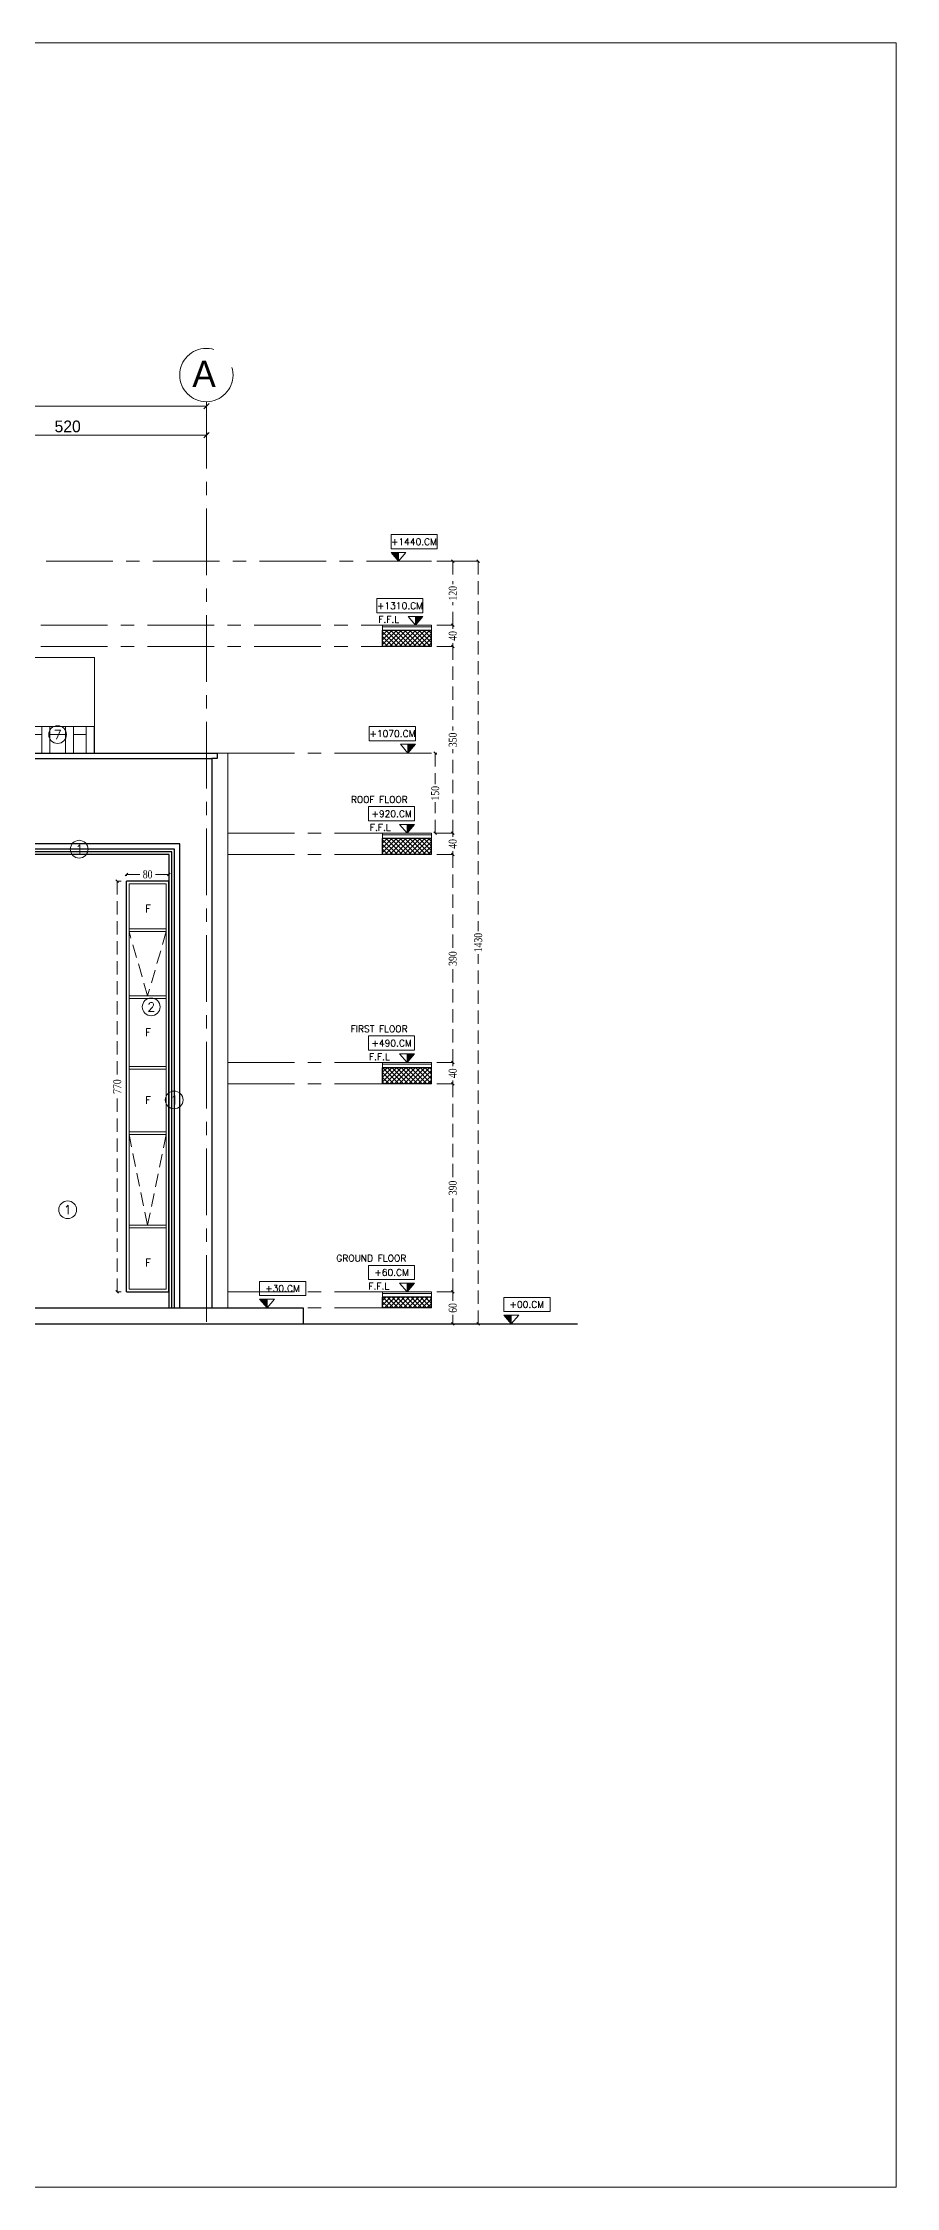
# Model space of a CAD drawing. Header units: inches. Extents: x -114 to 635, y -137 to 57.
# Drawn here: x 370.99 to 386.98, y -2.31 to 37.89 of the extents above; entities that cross this region are included whole.
import ezdxf
from ezdxf.enums import TextEntityAlignment as Align
from ezdxf.xclip import XClip

# ---------------------------------------------------------------- set-up
doc = ezdxf.new("R2010")
doc.units = ezdxf.units.IN
doc.header["$MEASUREMENT"] = 0
doc.header["$XCLIPFRAME"] = 2
doc.header["$PDMODE"] = 98
for name, pattern in [('CENTER', [2, 1.25, -0.25, 0.25, -0.25]), ('CENTERX2', [4, 2.5, -0.5, 0.5, -0.5]), ('DASHED2', [0.375, 0.25, -0.125])]:
    doc.linetypes.add(name, pattern=pattern)
doc.layers.get('0').update_dxf_attribs({"lineweight": 5})
doc.layers.get('Defpoints').update_dxf_attribs({"lineweight": 5})
for name, color, linetype, lineweight in [('A-FIN TAG', 1, 'Continuous', 9), ('A-FINISHING', 2, 'Continuous', 5), ('A-LEVEL TEXT', 3, 'Continuous', 5), ('A-text', 111, 'Continuous', 5), ('AXIS DIMENSION', 8, 'Continuous', 5), ('BORDER A2', 7, 'Continuous', 50), ('dim', 1, 'Continuous', 9), ('ELEVATION 00', 7, 'Continuous', 30), ('ELEVATION 01', 4, 'Continuous', 25), ('ELEVATION WINDOW', 5, 'Continuous', 5), ('ELEVATION05', 15, 'Continuous', 9), ('HATCH', 15, 'Continuous', 0), ('LEVEL SYMBOL', 8, 'Continuous', 5), ('LEVELS', 251, 'Continuous', 5), ('ROOMS DIMENSION', 3, 'Continuous', 5), ('WALL PROPOSED', 7, 'Continuous', 30)]:
    doc.layers.add(name, color=color, linetype=linetype, lineweight=lineweight)
doc.layers.add('AXIES', color=7, linetype='CENTER', lineweight=0, true_color=0x949596)
doc.styles.add('A0$0$002-F.FLOOR PLAN$0$xref plans$0$ATTRIBUTE', font='BKANT.TTF')
doc.styles.add('COMP', font='complex_.ttf')
doc.styles.add('MAIN', font='')
doc.styles.add('ROMANS', font='romans.shx', dxfattribs={"width": 0.7})
doc.styles.add('ST', font='times.ttf', dxfattribs={"width": 0.8})
doc.styles.add('TEXTN', font='arial.ttf', dxfattribs={"height": 0.2})
doc.styles.add('TEXTS', font='arial.ttf', dxfattribs={"width": 0.8})
doc.styles.get('MAIN').set_extended_font_data('Shonar Bangla')
doc.dimstyles.new('MFS-AXIS', dxfattribs={"dimtxt": 0.22, "dimasz": 0.1, "dimexe": 0, "dimexo": 0.15, "dimgap": 0.05, "dimtad": 1, "dimdec": 0, "dimlfac": 100, "dimzin": 0, "dimdsep": 46, "dimtxsty": 'MAIN', "dimblk": 'OBLIQUE', "dimcen": 0.09, "dimclrd": 1, "dimclre": 1, "dimclrt": 2, "dimadec": 0, "dimazin": 0, "dimtfac": 1, "dimtdec": 0, "dimtix": 1, "dimtofl": 0, "dimtmove": 2, "dimatfit": 3, "dimldrblk": 'OBLIQUE', "dimfxl": 0.05, "dimfxlon": 1, "dimtolj": 1, "dimtzin": 0, "dimlwd": -1, "dimarcsym": 1})
doc.dimstyles.new('RASH PLAN', dxfattribs={"dimtxt": 0.15, "dimasz": 0.05, "dimexe": 0, "dimexo": 0.1, "dimgap": 0.05, "dimtad": 0, "dimdec": 0, "dimlfac": 100, "dimzin": 0, "dimdsep": 46, "dimtxsty": 'ST', "dimblk": 'OBLIQUE', "dimcen": 0.09, "dimclrd": 200, "dimclre": 6, "dimclrt": 1, "dimadec": 0, "dimazin": 0, "dimtfac": 1, "dimtdec": 0, "dimtmove": 1, "dimatfit": 3, "dimldrblk": 'OBLIQUE', "dimfxl": 0, "dimtolj": 1, "dimtzin": 0, "dimlwd": -1, "dimlwe": -1, "dimarcsym": 0})

# ---------------------------------------------------------------- blocks, each defined once
blk = doc.blocks.new('_Oblique')
at = {"color": 0, "lineweight": -2}
blk.add_line((-0.5, -0.5), (0.5, 0.5), dxfattribs=at)
blk = doc.blocks.new('*D84')
at = {"layer": 'Defpoints', "color": 0, "transparency": 16777216}
for p in [(378.27, 18.774, 1890.58), (378.67, 18.774), (378.27, 18.374, 1890.818)]:
    blk.add_point(p, dxfattribs=at)
at = {"layer": 'ROOMS DIMENSION', "color": 3, "transparency": 16777216}
for p, q in [((378.37, 18.774), (378.67, 18.774)), ((378.37, 18.374), (378.67, 18.374))]:
    blk.add_line(p, q, dxfattribs=at)
at = {"layer": 'ROOMS DIMENSION', "color": 3, "linetype": 'DASHED2', "transparency": 16777216}
for p, q in [((378.67, 18.774), (378.67, 18.708)), ((378.67, 18.374), (378.67, 18.44))]:
    blk.add_line(p, q, dxfattribs=at)
at = {"layer": 'ROOMS DIMENSION', "color": 3, "transparency": 16777216, "xscale": 0.05, "yscale": 0.05, "zscale": 0.05}
for p, rotation in [((378.67, 18.774), 90), ((378.67, 18.374), 270)]:
    blk.add_blockref('_Oblique', p, dxfattribs=dict(at, rotation=rotation))
at = {"layer": 'ROOMS DIMENSION', "color": 3, "transparency": 16777216, "insert": (378.67, 18.574), "char_height": 0.15, "attachment_point": 5, "rotation": 90, "style": 'ST'}
blk.add_mtext('\\A1;40', dxfattribs=at)
blk = doc.blocks.new('*D85')
at = {"layer": 'Defpoints', "color": 0, "transparency": 16777216}
for p in [(378.27, 14.474, 4307.863), (378.67, 14.474), (378.27, 13.874)]:
    blk.add_point(p, dxfattribs=at)
at = {"layer": 'ROOMS DIMENSION', "color": 3, "transparency": 16777216}
for p, q in [((378.37, 14.474), (378.67, 14.474)), ((378.37, 13.874), (378.67, 13.874))]:
    blk.add_line(p, q, dxfattribs=at)
at = {"layer": 'ROOMS DIMENSION', "color": 3, "linetype": 'DASHED2', "transparency": 16777216}
for p, q in [((378.67, 14.474), (378.67, 14.306)), ((378.67, 13.874), (378.67, 14.042))]:
    blk.add_line(p, q, dxfattribs=at)
at = {"layer": 'ROOMS DIMENSION', "color": 3, "transparency": 16777216, "xscale": 0.05, "yscale": 0.05, "zscale": 0.05}
for p, rotation in [((378.67, 14.474), 90), ((378.67, 13.874), 270)]:
    blk.add_blockref('_Oblique', p, dxfattribs=dict(at, rotation=rotation))
at = {"layer": 'ROOMS DIMENSION', "color": 3, "transparency": 16777216, "insert": (378.67, 14.174), "char_height": 0.15, "attachment_point": 5, "rotation": 90, "style": 'ST'}
blk.add_mtext('\\A1;60', dxfattribs=at)
blk = doc.blocks.new('*D86')
at = {"layer": 'Defpoints', "color": 0, "transparency": 16777216}
for p in [(378.27, 18.374, -0.002), (378.67, 18.374), (378.27, 14.474)]:
    blk.add_point(p, dxfattribs=at)
at = {"layer": 'ROOMS DIMENSION', "color": 3, "transparency": 16777216}
for p, q in [((378.37, 18.374), (378.67, 18.374)), ((378.37, 14.474), (378.67, 14.474))]:
    blk.add_line(p, q, dxfattribs=at)
at = {"layer": 'ROOMS DIMENSION', "color": 3, "linetype": 'DASHED2', "transparency": 16777216}
for p, q in [((378.67, 18.374), (378.67, 16.6)), ((378.67, 14.474), (378.67, 16.248))]:
    blk.add_line(p, q, dxfattribs=at)
at = {"layer": 'ROOMS DIMENSION', "color": 3, "transparency": 16777216, "xscale": 0.05, "yscale": 0.05, "zscale": 0.05}
for p, rotation in [((378.67, 18.374), 90), ((378.67, 14.474), 270)]:
    blk.add_blockref('_Oblique', p, dxfattribs=dict(at, rotation=rotation))
at = {"layer": 'ROOMS DIMENSION', "color": 3, "transparency": 16777216, "insert": (378.67, 16.424), "char_height": 0.15, "attachment_point": 5, "rotation": 90, "style": 'ST'}
blk.add_mtext('\\A1;390', dxfattribs=at)
blk = doc.blocks.new('*D87')
at = {"layer": 'Defpoints', "color": 0, "transparency": 16777216}
for p in [(378.27, 22.674, 0.475), (378.67, 22.674), (378.27, 18.774)]:
    blk.add_point(p, dxfattribs=at)
at = {"layer": 'ROOMS DIMENSION', "color": 3, "transparency": 16777216}
for p, q in [((378.37, 22.674), (378.67, 22.674)), ((378.37, 18.774), (378.67, 18.774))]:
    blk.add_line(p, q, dxfattribs=at)
at = {"layer": 'ROOMS DIMENSION', "color": 3, "linetype": 'DASHED2', "transparency": 16777216}
for p, q in [((378.67, 22.674), (378.67, 20.9)), ((378.67, 18.774), (378.67, 20.548))]:
    blk.add_line(p, q, dxfattribs=at)
at = {"layer": 'ROOMS DIMENSION', "color": 3, "transparency": 16777216, "xscale": 0.05, "yscale": 0.05, "zscale": 0.05}
for p, rotation in [((378.67, 22.674), 90), ((378.67, 18.774), 270)]:
    blk.add_blockref('_Oblique', p, dxfattribs=dict(at, rotation=rotation))
at = {"layer": 'ROOMS DIMENSION', "color": 3, "transparency": 16777216, "insert": (378.67, 20.724), "char_height": 0.15, "attachment_point": 5, "rotation": 90, "style": 'ST'}
blk.add_mtext('\\A1;390', dxfattribs=at)
blk = doc.blocks.new('*D88')
at = {"layer": 'Defpoints', "color": 0, "transparency": 16777216}
for p in [(378.27, 23.074, 1890.58), (378.67, 23.074), (378.27, 22.674, 1890.818)]:
    blk.add_point(p, dxfattribs=at)
at = {"layer": 'ROOMS DIMENSION', "color": 3, "transparency": 16777216}
for p, q in [((378.37, 23.074), (378.67, 23.074)), ((378.37, 22.674), (378.67, 22.674))]:
    blk.add_line(p, q, dxfattribs=at)
at = {"layer": 'ROOMS DIMENSION', "color": 3, "linetype": 'DASHED2', "transparency": 16777216}
for p, q in [((378.67, 23.074), (378.67, 23.008)), ((378.67, 22.674), (378.67, 22.74))]:
    blk.add_line(p, q, dxfattribs=at)
at = {"layer": 'ROOMS DIMENSION', "color": 3, "transparency": 16777216, "xscale": 0.05, "yscale": 0.05, "zscale": 0.05}
for p, rotation in [((378.67, 23.074), 90), ((378.67, 22.674), 270)]:
    blk.add_blockref('_Oblique', p, dxfattribs=dict(at, rotation=rotation))
at = {"layer": 'ROOMS DIMENSION', "color": 3, "transparency": 16777216, "insert": (378.67, 22.874), "char_height": 0.15, "attachment_point": 5, "rotation": 90, "style": 'ST'}
blk.add_mtext('\\A1;40', dxfattribs=at)
blk = doc.blocks.new('TAG-ELE-LVL')
at = {"layer": 'LEVEL SYMBOL'}
for p, q in [((-0.21, 0.35), (-0.21, 0.75)), ((-0.21, 0.75), (1.09, 0.75)), ((1.09, 0.35), (1.09, 0.75)), ((-0.21, 0.35), (1.09, 0.35)), ((0, 0), (0, 0.25))]:
    blk.add_line(p, q, dxfattribs=at)
blk.add_lwpolyline([(0, 0), (0.21, 0.25), (-0.21, 0.25)], close=True, dxfattribs=at)
blk.add_solid([(-0.21, 0.25), (0, 0), (0, 0.25)], dxfattribs=at)
at = {"layer": 'LEVEL SYMBOL', "style": 'TEXTN', "width": 0.75}
blk.add_attdef('-', (0.361, 0.07), '', height=0.175, dxfattribs=at)
at = {"layer": 'LEVELS', "color": 1, "style": 'TEXTS', "width": 0.75}
blk.add_attdef('FLOOR-NAME', text='', height=0.25, dxfattribs=at).set_placement((-0.21, 0.8), align=Align.BOTTOM_LEFT)
blk.add_attdef('LVL', text='', height=0.225, dxfattribs=at).set_placement((0.44, 0.55), align=Align.MIDDLE_CENTER)
blk = doc.blocks.new('*D89')
at = {"layer": 'Defpoints', "color": 0, "transparency": 16777216}
for p in [(378.27, 28.174, -2934.948), (379.146, 28.174), (378.27, 13.874, -7242.811)]:
    blk.add_point(p, dxfattribs=at)
at = {"layer": 'ROOMS DIMENSION', "color": 3, "transparency": 16777216}
for p, q in [((378.37, 28.174), (379.146, 28.174)), ((378.37, 13.874), (379.146, 13.874))]:
    blk.add_line(p, q, dxfattribs=at)
at = {"layer": 'ROOMS DIMENSION', "color": 3, "linetype": 'DASHED2', "transparency": 16777216}
for p, q in [((379.146, 28.174), (379.146, 21.238)), ((379.146, 13.874), (379.146, 20.81))]:
    blk.add_line(p, q, dxfattribs=at)
at = {"layer": 'ROOMS DIMENSION', "color": 3, "transparency": 16777216, "xscale": 0.05, "yscale": 0.05, "zscale": 0.05}
for p, rotation in [((379.146, 28.174), 90), ((379.146, 13.874), 270)]:
    blk.add_blockref('_Oblique', p, dxfattribs=dict(at, rotation=rotation))
at = {"layer": 'ROOMS DIMENSION', "color": 3, "transparency": 16777216, "insert": (379.146, 21.024), "char_height": 0.15, "attachment_point": 5, "rotation": 90, "style": 'ST'}
blk.add_mtext('\\A1;1430', dxfattribs=at)
blk = doc.blocks.new('*D90')
at = {"layer": 'Defpoints', "color": 0, "transparency": 16777216}
for p in [(378.27, 26.574), (378.67, 26.574), (378.27, 23.074, 2934.944)]:
    blk.add_point(p, dxfattribs=at)
at = {"layer": 'ROOMS DIMENSION', "color": 3, "transparency": 16777216}
for p, q in [((378.37, 26.574), (378.67, 26.574)), ((378.37, 23.074), (378.67, 23.074))]:
    blk.add_line(p, q, dxfattribs=at)
at = {"layer": 'ROOMS DIMENSION', "color": 3, "linetype": 'DASHED2', "transparency": 16777216}
for p, q in [((378.67, 26.574), (378.67, 25)), ((378.67, 23.074), (378.67, 24.648))]:
    blk.add_line(p, q, dxfattribs=at)
at = {"layer": 'ROOMS DIMENSION', "color": 3, "transparency": 16777216, "xscale": 0.05, "yscale": 0.05, "zscale": 0.05}
for p, rotation in [((378.67, 26.574), 90), ((378.67, 23.074), 270)]:
    blk.add_blockref('_Oblique', p, dxfattribs=dict(at, rotation=rotation))
at = {"layer": 'ROOMS DIMENSION', "color": 3, "transparency": 16777216, "insert": (378.67, 24.824), "char_height": 0.15, "attachment_point": 5, "rotation": 90, "style": 'ST'}
blk.add_mtext('\\A1;350', dxfattribs=at)
blk = doc.blocks.new('*D91')
at = {"layer": 'Defpoints', "color": 0, "transparency": 16777216}
for p in [(378.27, 26.974, 1890.58), (378.67, 26.974), (378.27, 26.574, 1890.818)]:
    blk.add_point(p, dxfattribs=at)
at = {"layer": 'ROOMS DIMENSION', "color": 3, "transparency": 16777216}
for p, q in [((378.37, 26.974), (378.67, 26.974)), ((378.37, 26.574), (378.67, 26.574))]:
    blk.add_line(p, q, dxfattribs=at)
at = {"layer": 'ROOMS DIMENSION', "color": 3, "linetype": 'DASHED2', "transparency": 16777216}
for p, q in [((378.67, 26.974), (378.67, 26.908)), ((378.67, 26.574), (378.67, 26.64))]:
    blk.add_line(p, q, dxfattribs=at)
at = {"layer": 'ROOMS DIMENSION', "color": 3, "transparency": 16777216, "xscale": 0.05, "yscale": 0.05, "zscale": 0.05}
for p, rotation in [((378.67, 26.974), 90), ((378.67, 26.574), 270)]:
    blk.add_blockref('_Oblique', p, dxfattribs=dict(at, rotation=rotation))
at = {"layer": 'ROOMS DIMENSION', "color": 3, "transparency": 16777216, "insert": (378.67, 26.774), "char_height": 0.15, "attachment_point": 5, "rotation": 90, "style": 'ST'}
blk.add_mtext('\\A1;40', dxfattribs=at)
blk = doc.blocks.new('*D92')
at = {"layer": 'Defpoints', "color": 0, "transparency": 16777216}
for p in [(378.27, 28.174), (378.67, 28.174), (378.27, 26.974, 2934.944)]:
    blk.add_point(p, dxfattribs=at)
at = {"layer": 'ROOMS DIMENSION', "color": 3, "transparency": 16777216}
for p, q in [((378.37, 28.174), (378.67, 28.174)), ((378.37, 26.974), (378.67, 26.974))]:
    blk.add_line(p, q, dxfattribs=at)
at = {"layer": 'ROOMS DIMENSION', "color": 3, "linetype": 'DASHED2', "transparency": 16777216}
for p, q in [((378.67, 28.174), (378.67, 27.743)), ((378.67, 26.974), (378.67, 27.405))]:
    blk.add_line(p, q, dxfattribs=at)
at = {"layer": 'ROOMS DIMENSION', "color": 3, "transparency": 16777216, "xscale": 0.05, "yscale": 0.05, "zscale": 0.05}
for p, rotation in [((378.67, 28.174), 90), ((378.67, 26.974), 270)]:
    blk.add_blockref('_Oblique', p, dxfattribs=dict(at, rotation=rotation))
at = {"layer": 'ROOMS DIMENSION', "color": 3, "transparency": 16777216, "insert": (378.67, 27.574), "char_height": 0.15, "attachment_point": 5, "rotation": 90, "style": 'ST'}
blk.add_mtext('\\A1;120', dxfattribs=at)
blk = doc.blocks.new('*D93')
at = {"layer": 'Defpoints', "color": 0, "transparency": 16777216}
for p in [(378.27, 24.574), (378.34, 24.574), (378.27, 23.074)]:
    blk.add_point(p, dxfattribs=at)
at = {"layer": 'ROOMS DIMENSION', "color": 3, "transparency": 16777216}
for p, q in [((378.37, 24.574), (378.34, 24.574)), ((378.37, 23.074), (378.34, 23.074))]:
    blk.add_line(p, q, dxfattribs=at)
at = {"layer": 'ROOMS DIMENSION', "color": 3, "linetype": 'DASHED2', "transparency": 16777216}
for p, q in [((378.34, 24.574), (378.34, 23.993)), ((378.34, 23.074), (378.34, 23.655))]:
    blk.add_line(p, q, dxfattribs=at)
at = {"layer": 'ROOMS DIMENSION', "color": 3, "transparency": 16777216, "xscale": 0.05, "yscale": 0.05, "zscale": 0.05}
for p, rotation in [((378.34, 24.574), 90), ((378.34, 23.074), 270)]:
    blk.add_blockref('_Oblique', p, dxfattribs=dict(at, rotation=rotation))
at = {"layer": 'ROOMS DIMENSION', "color": 3, "transparency": 16777216, "insert": (378.34, 23.824), "char_height": 0.15, "attachment_point": 5, "rotation": 90, "style": 'ST'}
blk.add_mtext('\\A1;150', dxfattribs=at)
blk = doc.blocks.new('*D851')
at = {"layer": 'Defpoints', "color": 0, "transparency": 16777216}
for p in [(372.55, 22.303), (372.55, 22.174), (373.349, 22.174)]:
    blk.add_point(p, dxfattribs=at)
at = {"layer": 'dim', "color": 6, "transparency": 16777216}
for p, q in [((372.55, 22.274), (372.55, 22.303)), ((373.349, 22.274), (373.349, 22.303))]:
    blk.add_line(p, q, dxfattribs=at)
at = {"layer": 'dim', "color": 200, "linetype": 'DASHED2', "transparency": 16777216}
for p, q in [((372.55, 22.303), (372.819, 22.303)), ((373.349, 22.303), (373.079, 22.303))]:
    blk.add_line(p, q, dxfattribs=at)
at = {"layer": 'dim', "color": 200, "transparency": 16777216, "xscale": 0.05, "yscale": 0.05, "zscale": 0.05, "rotation": 180}
blk.add_blockref('_Oblique', (372.55, 22.303), dxfattribs=at)
at = {"layer": 'dim', "color": 200, "transparency": 16777216, "xscale": 0.05, "yscale": 0.05, "zscale": 0.05}
blk.add_blockref('_Oblique', (373.349, 22.303), dxfattribs=at)
at = {"layer": 'dim', "color": 1, "transparency": 16777216, "insert": (372.949, 22.303), "char_height": 0.15, "attachment_point": 5, "style": 'ST'}
blk.add_mtext('\\A1;80', dxfattribs=at)
blk = doc.blocks.new('*D852')
at = {"layer": 'Defpoints', "color": 0, "transparency": 16777216}
for p in [(372.55, 22.174), (372.38, 14.474), (372.55, 14.474)]:
    blk.add_point(p, dxfattribs=at)
at = {"layer": 'dim', "color": 6, "transparency": 16777216}
for p, q in [((372.45, 22.174), (372.38, 22.174)), ((372.45, 14.474), (372.38, 14.474))]:
    blk.add_line(p, q, dxfattribs=at)
at = {"layer": 'dim', "color": 200, "linetype": 'DASHED2', "transparency": 16777216}
for p, q in [((372.38, 22.174), (372.38, 18.5)), ((372.38, 14.474), (372.38, 18.147))]:
    blk.add_line(p, q, dxfattribs=at)
at = {"layer": 'dim', "color": 200, "transparency": 16777216, "xscale": 0.05, "yscale": 0.05, "zscale": 0.05}
for p, rotation in [((372.38, 22.174), 90), ((372.38, 14.474), 270)]:
    blk.add_blockref('_Oblique', p, dxfattribs=dict(at, rotation=rotation))
at = {"layer": 'dim', "color": 1, "transparency": 16777216, "insert": (372.38, 18.324), "char_height": 0.15, "attachment_point": 5, "rotation": 90, "style": 'ST'}
blk.add_mtext('\\A1;770', dxfattribs=at)
blk = doc.blocks.new('FINISHING TAG')
at = {"color": 1}
blk.add_circle((0, 0), 295, dxfattribs=at)
at = {"color": 3, "style": 'COMP'}
blk.add_attdef('0', text='', height=250, dxfattribs=at).set_placement((4, -2), align=Align.MIDDLE)
blk = doc.blocks.new('A$C8d1bce7f')
at = {"layer": 'HATCH'}
for points in [[(-5.867, 1.85), (-5.867, 2), (-3.459, 2)], [(-5.867, 1.85), (-5.82, 1.85)], [(-5.82, 0), (-5.82, 2), (-5.67, 2), (-5.67, 0)], [(-5.67, 1.85), (-5.427, 1.85)], [(-5.427, 0), (-5.427, 2), (-5.277, 2), (-5.277, 0)], [(-5.277, 1.85), (-5.034, 1.85)], [(-5.034, 0), (-5.034, 2), (-4.884, 2), (-4.884, 0)], [(-4.884, 1.85), (-4.642, 1.85)], [(-4.642, 0), (-4.642, 2), (-4.492, 2), (-4.492, 0)], [(-4.492, 1.85), (-4.249, 1.85)], [(-4.249, 0), (-4.249, 2), (-4.099, 2), (-4.099, 0)], [(-4.099, 1.85), (-3.856, 1.85)], [(-3.856, 0), (-3.856, 2), (-3.706, 2), (-3.706, 0)], [(0.06, 1.85), (0.06, 2), (-3.706, 2)], [(-3.464, 1.85), (-3.706, 1.85)], [(-3.464, 1.85), (-3.7, 1.85)], [(-3.464, 0), (-3.464, 2), (-3.314, 2), (-3.314, 0)], [(-3.021, 1.85), (-3.314, 1.85)], [(-3.021, 0), (-3.021, 2), (-2.871, 2), (-2.871, 0)], [(-2.628, 1.85), (-2.871, 1.85)], [(-2.628, 0), (-2.628, 2), (-2.478, 2), (-2.478, 0)], [(-2.235, 1.85), (-2.478, 1.85)], [(-2.235, 0), (-2.235, 2), (-2.085, 2), (-2.085, 0)], [(-1.793, 1.85), (-2.085, 1.85)], [(-1.793, 0), (-1.793, 2), (-1.643, 2), (-1.643, 0)], [(-1.4, 1.85), (-1.643, 1.85)], [(-1.4, 0), (-1.4, 2), (-1.25, 2), (-1.25, 0)], [(-0.957, 1.85), (-1.25, 1.85)], [(-0.957, 0), (-0.957, 2), (-0.807, 2), (-0.807, 0)], [(-0.515, 1.85), (-0.807, 1.85)], [(-0.515, 0), (-0.515, 2), (-0.365, 2), (-0.365, 0)], [(-0.15, 1.85), (-0.365, 1.85)], [(-0.15, 0), (-0.15, 2), (0, 2), (0, 0)], [(0.06, 1.85), (0, 1.85)]]:
    blk.add_lwpolyline(points, dxfattribs=at)
blk = doc.blocks.new('*D1039')
at = {"layer": 'AXIS DIMENSION', "color": 1, "linetype": 'Continuous', "lineweight": -2, "transparency": 16777216}
for p, q in [((368.85, 30.59), (368.85, 30.54)), ((374.05, 30.59), (374.05, 30.54))]:
    blk.add_line(p, q, dxfattribs=at)
at = {"layer": 'AXIS DIMENSION', "color": 17, "linetype": 'Continuous', "transparency": 16777216}
blk.add_line((374.05, 30.54), (368.85, 30.54), dxfattribs=at)
at = {"layer": 'Defpoints', "color": 0, "transparency": 16777216}
for p in [(368.85, 31.165), (374.05, 31.018), (368.85, 30.54)]:
    blk.add_point(p, dxfattribs=at)
at = {"layer": 'AXIS DIMENSION', "color": 17, "transparency": 16777216, "xscale": 0.1, "yscale": 0.1, "zscale": 0.1, "rotation": 180}
blk.add_blockref('_Oblique', (368.85, 30.54), dxfattribs=at)
at = {"layer": 'AXIS DIMENSION', "color": 17, "transparency": 16777216, "xscale": 0.1, "yscale": 0.1, "zscale": 0.1}
blk.add_blockref('_Oblique', (374.05, 30.54), dxfattribs=at)
at = {"layer": 'AXIS DIMENSION', "color": 3, "transparency": 16777216, "insert": (371.45, 30.7), "char_height": 0.22, "attachment_point": 5, "style": 'MAIN'}
blk.add_mtext('\\A1;520', dxfattribs=at)
blk = doc.blocks.new('*D1045')
at = {"layer": 'AXIS DIMENSION', "color": 1, "linetype": 'Continuous', "lineweight": -2, "transparency": 16777216}
for p, q in [((349.95, 31.049), (349.95, 31.082)), ((374.05, 31.049), (374.05, 31.082))]:
    blk.add_line(p, q, dxfattribs=at)
at = {"layer": 'AXIS DIMENSION', "color": 17, "linetype": 'Continuous', "transparency": 16777216}
for p, q in [((349.95, 31.082), (361.186, 31.082)), ((374.05, 31.082), (362.019, 31.082))]:
    blk.add_line(p, q, dxfattribs=at)
at = {"layer": 'Defpoints', "color": 0, "transparency": 16777216}
for p in [(349.95, 31.082), (349.95, 30.899), (374.05, 30.899)]:
    blk.add_point(p, dxfattribs=at)
at = {"layer": 'AXIS DIMENSION', "color": 17, "transparency": 16777216, "xscale": 0.1, "yscale": 0.1, "zscale": 0.1, "rotation": 180}
blk.add_blockref('_Oblique', (349.95, 31.082), dxfattribs=at)
at = {"layer": 'AXIS DIMENSION', "color": 17, "transparency": 16777216, "xscale": 0.1, "yscale": 0.1, "zscale": 0.1}
blk.add_blockref('_Oblique', (374.05, 31.082), dxfattribs=at)
at = {"layer": 'AXIS DIMENSION', "color": 3, "transparency": 16777216, "insert": (361.602, 31.082), "char_height": 0.22, "attachment_point": 5, "style": 'MAIN'}
blk.add_mtext('\\A1;2410', dxfattribs=at)

msp = doc.modelspace()

# ---------------------------------------------------------------- hatches: boundary and pattern name
at = {"layer": 'HATCH'}
h = msp.add_hatch(dxfattribs=at)
h.set_pattern_fill('ANSI37', color=256, scale=0.5, angle=180, style=0)
h.set_pattern_definition([(225, (733.63406, 316.42457), (0.044194174, -0.044194174), []), (315, (733.63406, 316.42457), (0.044194174, 0.044194174), [])])
h.paths.add_polyline_path([(378.27, 26.874), (378.27, 26.574), (377.355, 26.574), (377.355, 26.874)])
h = msp.add_hatch(dxfattribs=at)
h.set_pattern_fill('ANSI37', color=256, scale=0.5, angle=180, style=0)
h.set_pattern_definition([(225, (733.63406, 312.52457), (0.044194174, -0.044194174), []), (315, (733.63406, 312.52457), (0.044194174, 0.044194174), [])])
h.paths.add_polyline_path([(378.27, 22.974), (378.27, 22.674), (377.355, 22.674), (377.355, 22.974)])
h = msp.add_hatch(dxfattribs=at)
h.set_pattern_fill('ANSI37', color=256, scale=0.5, angle=180, style=0)
h.set_pattern_definition([(225, (735.63406, 312.52457), (0.044194174, -0.044194174), []), (315, (735.63406, 312.52457), (0.044194174, 0.044194174), [])])
h.paths.add_polyline_path([(378.27, 18.674), (378.27, 18.374), (377.355, 18.374), (377.355, 18.674)])
h = msp.add_hatch(dxfattribs=at)
h.set_pattern_fill('ANSI37', color=256, scale=0.5, angle=180, style=0)
h.set_pattern_definition([(225, (733.63406, 312.52457), (0.044194174, -0.044194174), []), (315, (733.63406, 312.52457), (0.044194174, 0.044194174), [])])
h.paths.add_polyline_path([(377.355, 14.374), (378.27, 14.374), (378.27, 14.174), (377.355, 14.174)])

# ---------------------------------------------------------------- linework, layer by layer
at = {"layer": 'A-FINISHING'}
for p, q in [((378.27, 28.174), (377.355, 28.174)), ((378.27, 26.974), (377.355, 26.974)), ((377.355, 26.874), (377.355, 26.974)), ((378.27, 26.944), (377.355, 26.944)), ((378.27, 26.874), (378.27, 26.974)), ((378.27, 24.574), (377.355, 24.574)), ((378.27, 23.074), (377.355, 23.074)), ((377.355, 22.974), (377.355, 23.074)), ((378.27, 23.044), (377.355, 23.044)), ((378.27, 22.974), (378.27, 23.074)), ((378.27, 18.774), (377.355, 18.774)), ((377.355, 18.674), (377.355, 18.774)), ((378.27, 18.744), (377.355, 18.744)), ((378.27, 18.674), (378.27, 18.774)), ((378.27, 14.474), (377.355, 14.474)), ((377.355, 14.374), (377.355, 14.474)), ((378.27, 14.374), (378.27, 14.474)), ((378.27, 14.444), (377.355, 14.444))]:
    msp.add_line(p, q, dxfattribs=at)
at = {"layer": 'AXIES', "linetype": 'CENTERX2', "ltscale": 0.5}
for p, q in [((374.05, 31.165), (374.05, 13.874)), ((367.049, 28.174), (377.355, 28.174)), ((366.949, 26.974), (377.355, 26.974)), ((366.949, 26.574), (377.355, 26.574)), ((374.45, 24.574), (377.355, 24.574)), ((374.45, 23.074), (377.355, 23.074)), ((374.45, 22.674), (377.355, 22.674)), ((374.45, 18.774), (377.355, 18.774)), ((374.45, 18.374), (377.355, 18.374)), ((374.45, 14.474), (377.355, 14.474)), ((374.45, 14.174), (377.355, 14.174))]:
    msp.add_line(p, q, dxfattribs=at)
at = {"layer": 'AXIES', "linetype": 'CENTERX2'}
msp.add_circle((374.05, 31.665), 0.5, dxfattribs=at)
at = {"layer": 'BORDER A2', "lineweight": 5}
msp.add_lwpolyline([(341.38, -2.308), (386.98, -2.308), (386.98, 37.892), (341.38, 37.892)], close=True, dxfattribs=at)
at = {"layer": 'ELEVATION 00'}
for p, q in [((366.749, 24.475), (374.15, 24.475)), ((346.523, 14.174), (375.865, 14.174)), ((375.865, 14.174), (375.865, 13.874)), ((343.854, 13.874), (381.005, 13.874))]:
    msp.add_line(p, q, dxfattribs=at)
for points in [[(366.749, 24.575), (374.15, 24.575)], [(374.15, 24.575), (374.25, 24.575), (374.25, 24.475), (374.15, 24.475)], [(374.15, 24.475), (374.15, 14.174)], [(373.55, 14.174), (373.55, 22.874), (367.349, 22.874), (367.349, 15.674)], [(373.35, 14.174), (373.35, 22.674), (367.549, 22.674), (367.549, 15.674)]]:
    msp.add_lwpolyline(points, dxfattribs=at)
at = {"layer": 'ELEVATION 01'}
msp.add_line((372.55, 14.474), (373.349, 14.474), dxfattribs=at)
for points in [[(373.45, 14.174), (373.45, 22.774), (367.449, 22.774), (367.449, 15.674)], [(373.4, 14.174), (373.4, 22.724), (367.499, 22.724), (367.499, 15.674)], [(372.55, 14.474), (372.55, 22.174)], [(373.349, 14.474), (373.349, 22.174), (372.55, 22.174)]]:
    msp.add_lwpolyline(points, dxfattribs=at)
at = {"layer": 'ELEVATION WINDOW'}
for p, q in [((373.299, 21.279), (372.6, 21.279)), ((373.299, 21.229), (372.6, 21.229)), ((373.299, 20.024), (372.6, 20.024)), ((373.299, 19.974), (372.6, 19.974)), ((373.299, 18.699), (372.6, 18.699)), ((373.299, 18.649), (372.6, 18.649)), ((373.299, 17.474), (372.6, 17.474)), ((373.299, 17.424), (372.6, 17.424)), ((373.299, 15.724), (372.6, 15.724)), ((373.299, 15.674), (372.6, 15.674)), ((372.6, 14.524), (373.299, 14.524))]:
    msp.add_line(p, q, dxfattribs=at)
for points in [[(372.6, 14.524), (372.6, 22.124)], [(373.299, 14.524), (373.299, 22.124), (372.6, 22.124)]]:
    msp.add_lwpolyline(points, dxfattribs=at)
at = {"layer": 'ELEVATION WINDOW', "linetype": 'DASHED2'}
for points in [[(373.299, 21.229), (372.949, 20.024), (372.6, 21.229)], [(373.299, 17.424), (372.949, 15.724), (372.6, 17.424)]]:
    msp.add_lwpolyline(points, dxfattribs=at)
at = {"layer": 'ELEVATION05'}
msp.add_line((374.25, 24.575), (374.45, 24.575), dxfattribs=at)
msp.add_lwpolyline([(374.45, 24.575), (374.45, 14.174)], dxfattribs=at)
at = {"layer": 'WALL PROPOSED'}
for p, q in [((377.355, 26.574), (377.355, 26.874)), ((378.27, 26.874), (377.355, 26.874)), ((378.27, 26.574), (377.355, 26.574)), ((378.27, 26.574), (378.27, 26.874)), ((377.355, 22.674), (377.355, 22.974)), ((378.27, 22.974), (377.355, 22.974)), ((378.27, 22.674), (378.27, 22.974)), ((378.27, 22.674), (377.355, 22.674)), ((378.27, 18.674), (377.355, 18.674)), ((377.355, 18.374), (377.355, 18.674)), ((378.27, 18.374), (378.27, 18.674)), ((378.27, 18.374), (377.355, 18.374)), ((378.27, 14.374), (377.355, 14.374)), ((377.355, 14.174), (377.355, 14.374)), ((378.27, 14.174), (377.355, 14.174)), ((378.27, 14.174), (378.27, 14.374))]:
    msp.add_line(p, q, dxfattribs=at)

# ---------------------------------------------------------------- block references
at = {"layer": 'A-FIN TAG'}
ref = msp.add_blockref('FINISHING TAG', (371.261, 24.924), dxfattribs=dict(at, xscale=0.0005631999999877735, yscale=0.0005631999999877735, zscale=0.0005631999999877735))
ref.add_attrib('0', '7', dxfattribs={"layer": '0', "color": 3, "height": 0.169, "style": 'COMP'}).set_placement((371.263, 24.923), align=Align.MIDDLE)
ref = msp.add_blockref('FINISHING TAG', (371.666, 22.775), dxfattribs=dict(at, xscale=0.0005631999999877735, yscale=0.0005631999999877735, zscale=0.0005631999999877735))
ref.add_attrib('0', '1', dxfattribs={"layer": '0', "color": 3, "height": 0.169, "style": 'COMP'}).set_placement((371.668, 22.774), align=Align.MIDDLE)
ref = msp.add_blockref('FINISHING TAG', (373.016, 19.818), dxfattribs=dict(at, xscale=0.0005631999999877735, yscale=0.0005631999999877735, zscale=0.0005631999999877735))
ref.add_attrib('0', '2', dxfattribs={"layer": '0', "color": 3, "height": 0.169, "style": 'COMP'}).set_placement((373.018, 19.816), align=Align.MIDDLE)
ref = msp.add_blockref('FINISHING TAG', (373.447, 18.074), dxfattribs=dict(at, xscale=0.0005631999999877735, yscale=0.0005631999999877735, zscale=0.0005631999999877735))
ref.add_attrib('0', '1', dxfattribs={"layer": '0', "color": 3, "height": 0.169, "style": 'COMP'}).set_placement((373.45, 18.073), align=Align.MIDDLE)
ref = msp.add_blockref('FINISHING TAG', (371.45, 16.015), dxfattribs=dict(at, xscale=0.0005631999999877735, yscale=0.0005631999999877735, zscale=0.0005631999999877735))
ref.add_attrib('0', '1', dxfattribs={"layer": '0', "color": 3, "height": 0.169, "style": 'COMP'}).set_placement((371.452, 16.014), align=Align.MIDDLE)
at = {"layer": 'A-text'}
ref = msp.add_blockref('A$C8d1bce7f', (368.094, 23.074), dxfattribs=dict(at, xscale=-1))
XClip(ref).set_block_clipping_path([(-3.8562606605, 1.5008688683), (-2.0187595647, 3.2973944503)])
at = {"layer": 'LEVEL SYMBOL'}
ref = msp.add_blockref('TAG-ELE-LVL', (377.652, 28.174, 2934.706), dxfattribs=dict(at, xscale=0.6652799999999388, yscale=0.6652799999999388, zscale=0.6652799999999388))
ref.add_attrib('LVL', '+1440.CM', dxfattribs={"layer": 'A-LEVEL TEXT', "height": 0.125, "style": 'ROMANS'}).set_placement((377.942, 28.54, 2934.706), align=Align.MIDDLE_CENTER)
ref = msp.add_blockref('TAG-ELE-LVL', (377.97, 26.974), dxfattribs=dict(at, xscale=-0.6652799999999388, yscale=0.6652799999999388, zscale=0.6652799999999388))
ref.add_attrib('-', ' F.F.L', (377.186, 27.02), dxfattribs={"layer": 'A-LEVEL TEXT', "height": 0.125, "style": 'ROMANS'})
ref.add_attrib('LVL', '+1310.CM', dxfattribs={"layer": 'A-LEVEL TEXT', "height": 0.125, "style": 'ROMANS'}).set_placement((377.68, 27.34), align=Align.MIDDLE_CENTER)
ref = msp.add_blockref('TAG-ELE-LVL', (377.828, 24.575), dxfattribs=dict(at, xscale=-0.6652799999999388, yscale=0.6652799999999388, zscale=0.6652799999999388))
ref.add_attrib('LVL', '+1070.CM', dxfattribs={"layer": 'A-LEVEL TEXT', "height": 0.125, "style": 'ROMANS'}).set_placement((377.539, 24.941), align=Align.MIDDLE_CENTER)
ref = msp.add_blockref('TAG-ELE-LVL', (377.813, 23.074, 1044.363), dxfattribs=dict(at, xscale=-0.6652799999999388, yscale=0.6652799999999388, zscale=0.6652799999999388))
ref.add_attrib('FLOOR-NAME', 'ROOF FLOOR', dxfattribs={"layer": 'A-LEVEL TEXT', "color": 3, "height": 0.125, "style": 'ROMANS'}).set_placement((376.759, 23.606, 1044.363), align=Align.BOTTOM_LEFT)
ref.add_attrib('-', ' F.F.L', (377.029, 23.12, 1044.363), dxfattribs={"layer": 'A-LEVEL TEXT', "height": 0.125, "style": 'ROMANS'})
ref.add_attrib('LVL', '+920.CM', dxfattribs={"layer": 'A-LEVEL TEXT', "height": 0.125, "style": 'ROMANS'}).set_placement((377.523, 23.44, 1044.363), align=Align.MIDDLE_CENTER)
ref = msp.add_blockref('TAG-ELE-LVL', (377.813, 18.774, 2934.706), dxfattribs=dict(at, xscale=-0.6652799999999388, yscale=0.6652799999999388, zscale=0.6652799999999388))
ref.add_attrib('FLOOR-NAME', 'FIRST FLOOR', dxfattribs={"layer": 'A-LEVEL TEXT', "height": 0.125, "style": 'ROMANS'}).set_placement((376.755, 19.306, 2934.706), align=Align.BOTTOM_LEFT)
ref.add_attrib('-', ' F.F.L', (377.012, 18.82, 2934.706), dxfattribs={"layer": 'A-LEVEL TEXT', "height": 0.125, "style": 'ROMANS'})
ref.add_attrib('LVL', '+490.CM', dxfattribs={"layer": 'A-LEVEL TEXT', "height": 0.125, "style": 'ROMANS'}).set_placement((377.523, 19.14, 2934.706), align=Align.MIDDLE_CENTER)
ref = msp.add_blockref('TAG-ELE-LVL', (377.813, 14.474, 1044.366), dxfattribs=dict(at, xscale=-0.6652799999999388, yscale=0.6652799999999388, zscale=0.6652799999999388))
ref.add_attrib('FLOOR-NAME', 'GROUND FLOOR', dxfattribs={"layer": 'A-LEVEL TEXT', "height": 0.125, "style": 'ROMANS'}).set_placement((376.485, 15.006, 1044.366), align=Align.BOTTOM_LEFT)
ref.add_attrib('-', ' F.F.L', (377.003, 14.52, 1044.366), dxfattribs={"layer": 'A-LEVEL TEXT', "height": 0.125, "style": 'ROMANS'})
ref.add_attrib('LVL', '+60.CM', dxfattribs={"layer": 'A-LEVEL TEXT', "height": 0.125, "style": 'ROMANS'}).set_placement((377.523, 14.84, 1044.366), align=Align.MIDDLE_CENTER)
ref = msp.add_blockref('TAG-ELE-LVL', (375.189, 14.174, 1044.366), dxfattribs=dict(at, xscale=0.6652799999999388, yscale=0.6652799999999388, zscale=0.6652799999999388))
ref.add_attrib('LVL', '+30.CM', dxfattribs={"layer": 'A-LEVEL TEXT', "height": 0.125, "style": 'ROMANS'}).set_placement((375.478, 14.54, 1044.366), align=Align.MIDDLE_CENTER)
ref = msp.add_blockref('TAG-ELE-LVL', (379.767, 13.874, -4307.863), dxfattribs=dict(at, xscale=0.6652799999999388, yscale=0.6652799999999388, zscale=0.6652799999999388))
ref.add_attrib('LVL', '+00.CM', dxfattribs={"layer": 'A-LEVEL TEXT', "height": 0.125, "style": 'ROMANS'}).set_placement((380.057, 14.24, -4307.863), align=Align.MIDDLE_CENTER)

# ---------------------------------------------------------------- texts
at = {"color": 3, "style": 'COMP'}
for p in [(372.957, 21.659, -0.238), (372.957, 19.342, -0.238), (372.957, 18.07, -0.238), (372.957, 15.022, -0.238)]:
    msp.add_attdef('F', text='0', height=0.141, dxfattribs=at).set_placement(p, align=Align.MIDDLE)
at = {"layer": 'AXIES', "linetype": 'CENTERX2', "style": 'A0$0$002-F.FLOOR PLAN$0$xref plans$0$ATTRIBUTE'}
msp.add_text('A', height=0.495, dxfattribs=at).set_placement((373.786, 31.438))

# ---------------------------------------------------------------- dimensions: what is measured, and where the dimension line sits
at = {"layer": 'AXIS DIMENSION'}
dim = msp.add_linear_dim(base=(349.95, 31.082), p1=(374.05, 30.899), p2=(349.95, 30.899), dimstyle='MFS-AXIS', override={"dimclrd": 17, "dimclrt": 3}, dxfattribs=at)
dim.commit()
dim.dimension.update_dxf_attribs({"geometry": '*D1045', "text_midpoint": (361.602, 31.082), "dimtype": 160})
dim = msp.add_linear_dim(base=(368.85, 30.54), p1=(374.05, 31.018), p2=(368.85, 31.165), dimstyle='MFS-AXIS', override={"dimclrd": 17, "dimclrt": 3}, dxfattribs=at)
dim.commit()
dim.dimension.update_dxf_attribs({"geometry": '*D1039', "text_midpoint": (371.45, 30.7)})
at = {"layer": 'dim'}
dim = msp.add_linear_dim(base=(372.38, 14.474), p1=(372.55, 22.174), p2=(372.55, 14.474), angle=90, dimstyle='RASH PLAN', dxfattribs=at)
dim.commit()
dim.dimension.update_dxf_attribs({"geometry": '*D852', "text_midpoint": (372.38, 18.324)})
dim = msp.add_linear_dim(base=(372.55, 22.303), p1=(373.349, 22.174), p2=(372.55, 22.174), dimstyle='RASH PLAN', dxfattribs=at)
dim.commit()
dim.dimension.update_dxf_attribs({"geometry": '*D851', "text_midpoint": (372.949, 22.303)})
at = {"layer": 'ROOMS DIMENSION'}
for base, p1, p2, picture, middle in [((379.146, 28.174, 2934.948), (378.27, 13.874, -4307.863), (378.27, 28.174), '*D89', (379.146, 21.024, 2934.948)), ((378.67, 28.174), (378.27, 26.974, 2934.944), (378.27, 28.174), '*D92', (378.67, 27.574)), ((378.67, 26.974, 1044.363), (378.27, 26.574, 2935.181), (378.27, 26.974, 2934.944), '*D91', (378.67, 26.774, 1044.363)), ((378.67, 26.574), (378.27, 23.074, 2934.944), (378.27, 26.574), '*D90', (378.67, 24.824)), ((378.34, 24.574), (378.27, 23.074), (378.27, 24.574), '*D93', (378.34, 23.824)), ((378.67, 23.074, 1044.363), (378.27, 22.674, 2935.181), (378.27, 23.074, 2934.944), '*D88', (378.67, 22.874, 1044.363)), ((378.67, 22.674, 2934.706), (378.27, 18.774, 2934.706), (378.27, 22.674, 2935.181), '*D87', (378.67, 20.724, 2934.706)), ((378.67, 18.774, 1044.126), (378.27, 18.374, 2934.944), (378.27, 18.774, 2934.706), '*D84', (378.67, 18.574, 1044.126)), ((378.67, 18.374, 2934.946), (378.27, 14.474, 2934.946), (378.27, 18.374, 2934.944), '*D86', (378.67, 16.424, 2934.946)), ((378.67, 14.474, -4307.863), (378.27, 13.874, -4307.863), (378.27, 14.474), '*D85', (378.67, 14.174, -4307.863))]:
    dim = msp.add_linear_dim(base=base, p1=p1, p2=p2, angle=90, dimstyle='RASH PLAN', override={"dimclrd": 3, "dimclre": 3, "dimclrt": 3}, dxfattribs=at)
    dim.commit()
    dim.dimension.update_dxf_attribs({"geometry": picture, "text_midpoint": middle})

doc.saveas('drawing.dxf')
